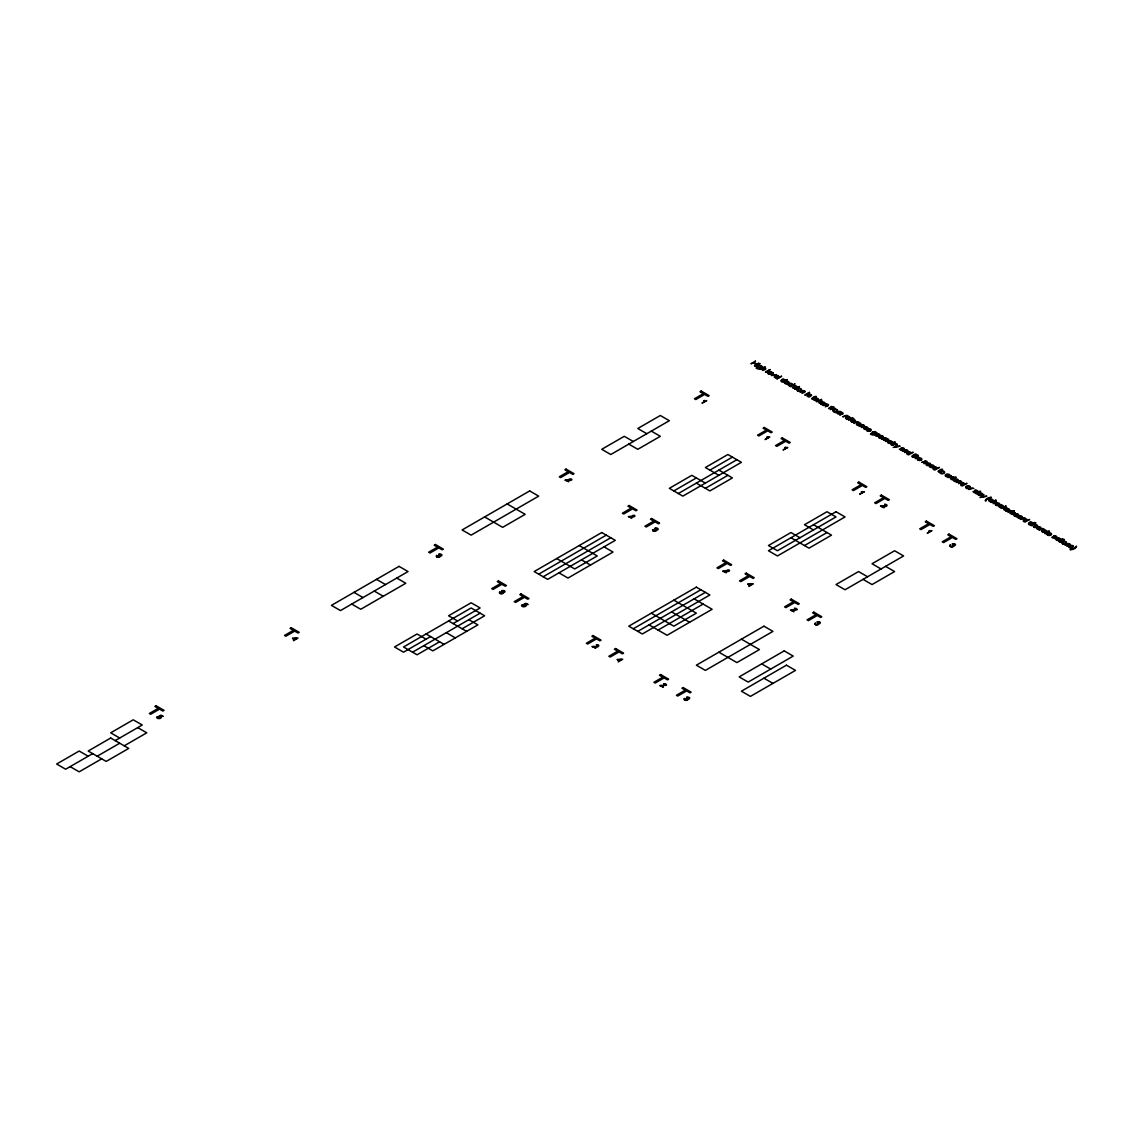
<?xml version="1.0" encoding="UTF-8"?>
<svg xmlns="http://www.w3.org/2000/svg" width="1133" height="1133" viewBox="0 0 1133 1133"><rect width="100%" height="100%" fill="white"/><g stroke="black" fill="none" stroke-linecap="round" stroke-linejoin="round"><path stroke-width="1.5" d="M824.3 403.093L822.119 402.569L823.889 403.645A1.685 0.977 0 0 0 824.314 403.206M849.467 417.652L847.286 417.1L849.042 418.176A1.685 0.977 0 0 0 849.467 417.723M879.18 434.775L876.999 434.251L878.769 435.341A1.685 0.977 0 0 0 879.194 434.888M949.114 475.194L946.933 474.628L948.689 475.704A1.685 0.977 0 0 0 949.114 475.265M999.094 504.043L996.927 503.491L998.683 504.567A1.685 0.977 0 0 0 999.108 504.128M1008.88 509.652L1006.656 509.17L1008.469 510.218M1015.21 513.037L1012.675 514.453L1009.871 513.277L1014.375 510.671L1013.327 511.918L1015.225 512.895M764.846 368.82L762.382 370.378L765.002 369.514M917.631 456.981L915.138 458.582L917.758 457.704M995.581 502.032L993.103 503.59L995.723 502.712A1.926 1.105 0 0 0 996.346 501.508A1.926 1.105 0 0 0 994.42 500.828M951.423 476.639L950.998 475.506L950.53 477.05L947.641 477.347L950.46 477.489L950.7 479.103L951.21 477.404L953.873 477.177L951.366 476.979M840.19 412.384L837.726 413.885L841.932 413.007M885.992 438.825L883.513 440.326L887.72 439.448M895.084 446.997L897.109 444.405L896.274 446.699L900.098 446.133L893.201 447.436M981.787 497.061L983.826 494.47L982.835 496.721L986.815 496.183L979.946 497.514M795.394 388.067C794.36 390.049 790.508 385.574 793.199 387.741M810.067 396.55C808.976 398.547 805.266 394.072 807.886 396.21M976.179 492.373C974.777 494.498 971.477 489.81 973.941 492.09M1036.298 527.086C1034.712 529.224 1031.653 524.437 1034.075 526.803M1071.917 547.721C1070.869 549.703 1067.059 545.242 1069.722 547.381M795.933 387.004L796.527 387.302A1.714 0.991 0 0 0 796.853 386.905L796.825 386.707M810.619 395.488L811.2 395.771A1.714 0.991 0 0 0 811.525 395.375L811.511 395.176M976.731 491.325L977.269 491.651A1.714 0.991 0 0 0 977.595 491.255L977.524 490.943M1036.851 526.038L1037.389 526.363A1.714 0.991 0 0 0 1037.715 525.967L1037.658 525.655A2.28 1.317 0 0 0 1035.959 524.749L1034.641 525.131L1034.882 525.995A15.324 8.852 0 0 0 1035.18 526.293A7.874 4.546 0 0 1 1035.449 526.562L1034.443 526.987M1072.455 546.658L1073.05 546.956A1.714 0.991 0 0 0 1073.376 546.559L1073.333 546.304M756.787 367.659C753.714 368.098 762.169 370.803 762.693 366.809L761.801 366.738M811.837 398.504L814.273 396.578L816.369 396.465L812.828 398.504M871.107 433.656C868.034 434.166 876.503 436.743 877.013 432.806L876.106 432.735M890.835 444.122L893.271 442.196L895.367 442.082L891.784 444.15M911.81 456.231L914.246 454.305L916.342 454.191L912.787 456.245M938.039 471.37L940.475 469.444L942.571 469.331L939.045 471.37M951.678 479.245L954.113 477.319L956.21 477.205L952.669 479.245M976.15 493.365L978.586 491.439L980.682 491.34L977.128 493.393M1045.008 533.133L1047.444 531.193L1049.54 531.094L1045.986 533.147M1058.647 540.993L1061.083 539.067L1063.179 538.968L1059.624 541.022M804.218 391.806L801.881 393.179L804.614 392.245A3.484 2.011 0 0 0 804.968 392.004M827.656 405.302L825.291 406.705L828.025 405.77A3.484 2.011 0 0 0 828.393 405.529M863.658 426.093L861.292 427.495L864.026 426.546A3.484 2.011 0 0 0 864.394 426.305M906.981 451.132L904.644 452.52L907.377 451.571A3.484 2.011 0 0 0 907.745 451.331M926.171 462.278L923.877 463.624L926.61 462.689A3.484 2.011 0 0 0 926.978 462.434M960.855 482.205L958.504 483.607L961.237 482.672A3.484 2.011 0 0 0 961.591 482.431M1069.198 544.789L1066.861 546.177L1069.594 545.228A3.484 2.011 0 0 0 1069.963 544.987M813.012 399.043L811.894 398.986M892.025 444.66L891.246 444.83M913 456.769L912.263 456.967M939.229 471.909L938.478 472.093M952.853 479.783L952.102 479.967M977.326 493.917L976.164 493.818M1046.184 533.671L1045.051 533.601M1059.822 541.546L1058.661 541.447M842.003 413.616L839.652 415.004L842.442 414.027M887.805 440.057L885.454 441.431L888.244 440.468M816.511 400.714L817.969 399.85A3.385 1.954 0 0 0 818.309 399.623M92.694 753.615L65.657 769.222L56.65 764.024L79.168 751.023L88.19 756.221M115.212 740.614L142.248 725.007L133.241 719.809L110.708 732.81L119.716 738.022M704.273 400.544L703.749 400.855A4.858 2.804 0 0 0 705.519 401.11L701.993 403.15L706.709 400.643A3.937 2.266 0 0 1 704.315 400.516M763.713 367.814L765.327 366.894L760.271 369.174L764.846 368.607M97.197 756.221L119.716 743.22M101.701 758.827L79.168 771.828L70.161 766.63M124.219 745.826L146.752 732.81L137.744 727.613M785.169 380.206L787.336 379.597L782.832 382.189C778.867 382.005 781.897 377.303 785.127 379.824M803.07 390.644L799.785 391.976L802.107 391.267A1.827 1.048 0 0 1 803.198 390.885L804.147 391.211M673.838 490.929L696.356 477.928M709.881 470.124L732.4 457.109M826.495 404.169L823.195 405.501L825.532 404.793M430.568 636.576L403.532 652.183L394.525 646.985L417.057 633.984L426.065 639.182M453.087 623.575L480.123 607.968L471.116 602.77L448.583 615.771L457.59 620.969M538.685 574.162L606.268 535.144M678.341 493.521L736.903 459.715M412.539 652.183L480.123 613.165M543.189 576.754L610.772 537.75M439.576 641.788L417.057 654.789L403.532 646.985L471.116 607.968L484.627 615.771L462.108 628.773M705.377 488.323L727.896 475.322M785.367 447.365L784.829 447.677A4.858 2.804 0 0 0 786.614 447.932L783.087 449.957L787.803 447.464A3.937 2.266 0 0 1 785.396 447.323M862.496 424.96L859.196 426.277L861.533 425.569A1.827 1.048 0 0 1 862.624 425.187L863.573 425.512M884.873 437.876L881.587 439.207L886.02 438.513M895.325 443.938L892.053 445.255L895.806 444.249M904.885 450.594L902.548 451.302L905.848 449.985A1.629 0.935 0 0 1 907.915 450.722M911.017 452.86L913.184 452.251L908.68 454.843C904.715 454.73 907.703 449.957 910.974 452.478M916.484 456.018L918.098 455.084L913.042 457.364L917.603 456.797M861.42 491.892L861.958 491.58A3.937 2.266 0 0 0 864.394 491.708M633.29 628.773L700.874 589.769M637.794 631.378L705.377 592.361M937.246 468L939.413 467.391L934.909 469.983C931.043 470.138 934.102 465.04 937.203 467.632M658.075 630.075L703.126 604.073M804.487 545.539L827.005 532.538M959.693 481.072L956.394 482.403L958.73 481.695A1.827 1.048 0 0 1 959.821 481.298L960.77 481.638M964.863 483.947L967.03 483.338L962.526 485.944C958.745 486.184 961.577 481.001 964.82 483.579M994.448 501.027L996.063 500.092L991.007 502.372L995.567 501.82M1027.433 520.075L1029.6 519.466L1025.096 522.058C1021.088 521.86 1024.218 517.186 1027.39 519.693M1032.673 523.106L1034.84 522.497L1030.336 525.089C1026.342 524.905 1029.444 520.217 1032.645 522.724M1042.162 528.714L1038.89 530.032L1042.629 529.026M1055.205 537.552L1052.628 537.495M439.108 555.255L438.556 555.496A1.501 0.864 0 0 1 439.363 556.714A1.501 0.864 0 0 1 437.111 556.969A1.501 0.864 0 0 1 437.069 555.637L436.531 555.411M501.622 591.922L502.174 591.667A1.643 0.949 0 0 0 503.08 591.992L504.143 591.185L501.82 590.605M952.669 544.86L952.131 545.1A1.501 0.864 0 0 1 952.938 546.318A1.501 0.864 0 0 1 950.686 546.559A1.501 0.864 0 0 1 950.644 545.242L950.091 545.015M817.53 622.881L816.978 623.122A1.501 0.864 0 0 1 817.785 624.34A1.501 0.864 0 0 1 815.533 624.595A1.501 0.864 0 0 1 815.491 623.263M833.959 407.044L831.353 406.435L828.577 408.602L833.109 406.69M853.871 418.544L851.265 417.935L848.49 420.102L853.036 418.19M159.456 716.226L163.237 716.396L160.999 715.107L158.705 716.523M524.367 604.385L528.148 604.555L525.896 603.266L523.602 604.682A1.416 0.821 0 0 1 525.174 605.617A1.416 0.821 0 0 1 523.29 606.297A1.416 0.821 0 0 1 522.568 605.079M794.771 386.084L796.032 386.565M809.458 394.567L810.718 395.049M975.513 490.433L976.788 490.915M1035.647 525.145L1036.907 525.627M1071.294 545.738L1072.569 546.219M883.882 505.984C889.278 505.984 883.811 504.015 884.703 504.199C889.674 504.61 885.822 507.754 882.734 506.366A3.087 1.784 0 0 0 881.885 506.394L884.108 507.669L880.596 506.253M594.995 646.83C597.941 648.076 601.156 644.578 596.468 644.635C596.355 644.521 600.561 647.085 595.094 646.419M568.412 480.392L567.449 480.35A3.087 1.784 0 0 0 566.542 480.378L568.752 481.667L565.24 480.25M567.86 480.364C574.856 481.199 571.287 476.965 568.058 479.953M595.576 646.858L594.556 646.816A3.087 1.784 0 0 0 593.565 646.844L595.788 648.118L592.276 646.716M815.519 400.629L813.352 399.595L815.42 398.943A3.753 2.167 0 0 1 815.774 399.085L816.029 399.184A8.101 4.674 0 0 0 817.205 399.666M826.637 404.439L827.572 404.736M901.585 450.283L899.333 449.206L901.415 448.597A3.753 2.167 0 0 1 901.769 448.725L902.024 448.838A8.101 4.674 0 0 0 903.199 449.305M979.833 495.503L977.666 494.455L979.748 493.804A3.753 2.167 0 0 1 980.102 493.946L980.357 494.059A8.101 4.674 0 0 0 981.518 494.526M1019.332 518.305L1017.165 517.299L1019.247 516.62A3.753 2.167 0 0 1 1019.601 516.747L1019.856 516.86A8.101 4.674 0 0 0 1021.017 517.328M1054.016 538.288L1051.792 537.325L1053.846 536.589A3.753 2.167 0 0 1 1054.2 536.73L1054.455 536.844A8.101 4.674 0 0 0 1055.63 537.311M725.729 570.99C730.303 567.817 731.479 572.675 725.191 571.386A3.087 1.784 0 0 0 724.214 571.414L726.423 572.689L722.925 571.287M857.341 422.057L853.602 423.048L856.86 421.745A1.53 0.878 0 0 1 858.828 422.184M1024.105 518.333L1020.366 519.325L1023.637 518.022A1.53 0.878 0 0 1 1025.592 518.461M846.507 415.797L842.768 416.788L846.025 415.485A1.53 0.878 0 0 1 847.98 415.924M972.369 488.465L968.63 489.47L971.902 488.153A1.53 0.878 0 0 1 973.856 488.606M1011.514 511.068L1007.775 512.059L1011.047 510.756A1.53 0.878 0 0 1 1013.001 511.195M901.089 448.937L901.656 449.15A6.373 3.682 0 0 0 902.76 449.56L900.225 449.504M1018.921 516.96L1019.488 517.172A6.373 3.682 0 0 0 1020.592 517.583L1018.015 517.484M1053.52 536.943L1054.087 537.155A6.373 3.682 0 0 0 1055.191 537.566M833.93 408.531L830.192 409.537L833.449 408.22A1.53 0.878 0 0 1 835.403 408.673M793.482 387.883L794.573 387.5A7.874 4.546 0 0 0 794.318 387.217A15.324 8.852 0 0 1 794.021 386.934L793.766 386.07L795.083 385.673A2.28 1.317 0 0 1 796.697 386.608M808.155 396.366L809.259 395.969A7.874 4.546 0 0 0 808.99 395.7A15.324 8.852 0 0 1 808.693 395.403L808.452 394.539L809.769 394.157A2.28 1.317 0 0 1 811.37 395.077M974.224 492.232L975.315 491.849A7.874 4.546 0 0 0 975.06 491.58A15.324 8.852 0 0 1 974.762 491.283L974.507 490.419L975.839 490.037A2.28 1.317 0 0 1 977.439 490.957M1070.005 547.536L1071.096 547.14A7.874 4.546 0 0 0 1070.841 546.871A15.324 8.852 0 0 1 1070.543 546.573L1070.288 545.724L1071.62 545.327A2.28 1.317 0 0 1 1073.22 546.262M684.304 698.466L684.927 698.749A1.501 0.864 0 0 0 684.899 700.01A1.501 0.864 0 0 0 687.15 699.769A1.501 0.864 0 0 0 686.343 698.523L686.881 698.31A1.643 0.949 0 0 0 687.788 698.622L688.892 697.914L686.527 697.248M157.827 716.991L157.204 716.679A2.082 1.204 0 0 0 157.034 717.996A2.082 1.204 0 0 0 159.116 718.563A2.153 1.246 0 0 0 161.212 717.444A2.153 1.246 0 0 0 159.498 716.113M1069.141 544.194L1068.263 543.911A1.827 1.048 0 0 0 1067.159 544.279L1064.765 544.959L1068.065 543.642A1.629 0.935 0 0 1 1070.133 544.378M1076.35 546.361L1075.713 546.63A7.053 4.065 0 0 1 1075.529 546.956A7.223 4.178 0 0 1 1073.914 548.372A8.03 4.631 0 0 1 1070.048 549.519L1070.444 549.774A7.053 4.079 0 0 0 1076.52 546.375M787.888 382.855L786.061 381.807L788.299 382.303A1.685 0.977 0 0 1 787.86 382.855M859.89 424.436L858.063 423.388L860.301 423.912A1.685 0.977 0 0 1 859.862 424.422M870.031 430.285L868.204 429.237L870.441 429.775A1.685 0.977 0 0 1 870.002 430.271M1050.418 534.436L1048.591 533.388L1050.829 533.884A1.685 0.977 0 0 1 1050.404 534.422M771.219 373.777L768.797 372.36A1.487 0.864 0 0 0 770.313 373.819M777.861 377.601L775.439 376.198A1.487 0.864 0 0 0 776.955 377.657M788.001 383.464L785.58 382.062A1.487 0.864 0 0 0 787.095 383.506M821.581 402.838L824.017 404.24M849.169 418.771L846.748 417.369A1.487 0.864 0 0 0 848.263 418.828M854.424 421.802L851.988 420.4A1.487 0.864 0 0 0 853.503 421.858M860.018 425.031L857.582 423.629A1.487 0.864 0 0 0 859.097 425.087M867.722 429.478L870.144 430.88M876.46 434.534L878.896 435.936M891.133 442.989L888.697 441.587A1.487 0.864 0 0 0 890.212 443.045M920.846 460.154L918.41 458.752A1.487 0.864 0 0 0 919.939 460.196M929.584 465.196L927.162 463.794A1.487 0.864 0 0 0 928.678 465.252M933.082 467.221L930.66 465.819A1.487 0.864 0 0 0 932.176 467.263M946.395 474.897L948.817 476.299M957.215 481.143L954.779 479.741A1.487 0.864 0 0 0 956.294 481.199M998.81 505.162L996.374 503.76A1.487 0.864 0 0 0 997.89 505.219M1006.161 509.411L1008.597 510.813M1045.306 532L1042.87 530.598A1.487 0.864 0 0 0 1044.385 532.057L1044.782 532.298A2.323 1.345 0 0 1 1041.694 531.065A2.323 1.345 0 0 1 1044.938 529.876A2.323 1.345 0 0 1 1045.674 532.057M1050.546 535.031L1048.11 533.629A1.487 0.864 0 0 0 1049.625 535.088M985.498 500.729L985.894 500.956A8.03 4.631 0 0 1 987.891 498.704M864.394 491.68L859.664 494.172L863.19 492.147A4.858 2.804 0 0 1 861.434 491.878M651.319 431.106L660.327 436.304L637.794 449.305L628.787 444.108M718.889 470.124L732.4 477.928L709.881 490.929L696.356 483.125M813.494 524.735L831.509 535.144L808.99 548.145L790.961 537.75M885.567 566.358L894.588 571.556L872.056 584.557L863.049 579.36M646.801 433.712L637.794 428.501L660.327 415.499L669.334 420.697L610.772 454.517L601.75 449.305L624.283 436.304L633.29 441.502M718.889 475.322L705.377 467.518L727.896 454.517L741.407 462.321L682.845 496.127L669.334 488.323L691.852 475.322L705.377 483.125M813.494 529.947L804.487 524.735L827.005 511.734L836.012 516.931L777.45 550.751L768.443 545.539L790.961 532.538L799.983 537.75M881.063 568.95L872.056 563.752L894.588 550.751L903.596 555.949L845.034 589.769L836.012 584.557L858.545 571.556L867.552 576.754M629.608 516.804L631.817 518.078L628.319 516.662A4.249 2.45 0 0 1 631.067 516.478C635.684 513.051 636.973 518.107 630.458 516.761A3.087 1.784 0 0 0 629.608 516.79M604.016 546.842L613.024 552.054L567.973 578.057L558.966 572.859M694.104 598.861L712.133 609.271L667.082 635.273L649.053 624.878M507.145 503.93L525.174 514.34L502.641 527.341L484.627 516.931M579.232 545.539L597.247 555.949L574.728 568.95L556.714 558.555M673.838 600.164L696.356 613.165L673.838 626.181L651.319 613.165M741.407 639.182L759.436 649.577L736.903 662.593L718.889 652.183M581.484 559.858L590.491 565.055M671.586 611.877L689.6 622.272M761.688 663.896L770.695 669.093M763.939 678.2L772.947 683.397M396.777 578.057L405.784 583.254L360.733 609.271L351.726 604.073M468.864 619.68L477.871 624.878L432.82 650.88L423.813 645.683M376.51 579.36L385.517 584.557M448.583 620.969L466.612 631.378M374.258 591.058L383.266 596.27M446.331 632.681L455.339 637.879M353.978 592.361L362.985 597.558M426.065 633.984L444.079 644.38M906.924 450.552L906.103 450.268A1.827 1.048 0 0 0 904.941 450.622M926.157 461.655L925.222 461.358A1.827 1.048 0 0 0 924.174 461.726L921.78 462.42L925.08 461.089A1.629 0.935 0 0 1 927.148 461.825M932.062 467.136L932.558 467.504A2.323 1.345 0 0 1 929.485 466.286A2.323 1.345 0 0 1 932.728 465.082A2.323 1.345 0 0 1 933.465 467.263M919.826 460.069L920.322 460.437A2.323 1.345 0 0 1 917.248 459.219A2.323 1.345 0 0 1 920.492 458.015A2.323 1.345 0 0 1 921.214 460.196M890.099 442.904L890.609 443.286A2.323 1.345 0 0 1 887.521 442.054A2.323 1.345 0 0 1 890.765 440.864A2.323 1.345 0 0 1 891.501 443.045M877.863 435.851L878.372 436.219A2.323 1.345 0 0 1 875.299 435.001A2.323 1.345 0 0 1 878.528 433.797A2.323 1.345 0 0 1 879.265 435.978M776.841 377.516L777.337 377.884A2.323 1.345 0 0 1 774.264 376.666A2.323 1.345 0 0 1 777.507 375.476A2.323 1.345 0 0 1 778.244 377.657M1053.718 535.895L1056.098 536.858M1019.119 515.912L1021.499 516.875M979.62 493.11L981.999 494.073M901.287 447.889L903.667 448.852M815.293 398.25L817.672 399.198M952.315 543.798L954.666 544.392L953.575 545.171A1.643 0.949 0 0 1 952.754 544.902M817.162 621.819L819.485 622.399L818.479 623.207A1.643 0.949 0 0 1 817.615 622.938M654.987 528.19L657.31 528.771L656.304 529.564A1.643 0.949 0 0 1 655.426 529.295L654.803 529.493A1.501 0.864 0 0 1 655.61 530.711A1.501 0.864 0 0 1 653.359 530.952A1.501 0.864 0 0 1 653.316 529.635M438.74 554.193L441.091 554.802L440.001 555.567A1.643 0.949 0 0 1 439.193 555.312M795.465 387.514L794.941 386.919M809.727 395.502L810.152 395.984M1071.223 546.333L1071.988 547.168M1035.52 525.698L1036.341 526.576M975.4 490.986L976.207 491.864M840.219 412.072L835.786 412.766L839.086 411.435A1.515 0.878 0 0 1 841.04 412.568M978.53 494.71L981.093 494.767A6.373 3.682 0 0 1 979.988 494.356M814.188 399.822L816.78 399.907A6.373 3.682 0 0 1 815.675 399.496M756.717 367.998L758.515 368.508A4.362 2.521 0 0 0 759.096 368.211L759.308 368.112A1.671 0.963 0 0 1 758.034 367.885M871.022 433.967L872.821 434.506A4.362 2.521 0 0 0 873.416 434.208L873.614 434.109A1.671 0.963 0 0 1 872.339 433.882M158.705 716.552A1.416 0.821 0 0 1 160.263 717.458A1.416 0.821 0 0 1 158.379 718.138A1.416 0.821 0 0 1 157.657 716.92M522.058 604.81A2.082 1.204 0 0 0 521.931 606.155A2.082 1.204 0 0 0 524.013 606.721A2.153 1.246 0 0 0 526.109 605.603A2.153 1.246 0 0 0 524.409 604.271M503.194 592.276A1.912 1.105 0 0 1 501.041 593.72A1.912 1.105 0 0 1 499.851 591.95M502.061 590.775A1.756 1.02 0 0 1 504.921 591.27A1.756 1.02 0 0 1 502.882 592.531M501.636 591.893A1.501 0.864 0 0 1 502.443 593.125A1.501 0.864 0 0 1 500.191 593.38A1.501 0.864 0 0 1 500.149 592.049M592.177 646.575A4.249 2.45 0 0 1 595.023 646.532M687.901 698.919A1.912 1.105 0 0 1 685.748 700.364A1.912 1.105 0 0 1 684.559 698.579M686.768 697.418A1.756 1.02 0 0 1 689.629 697.914A1.756 1.02 0 0 1 687.589 699.174M1058.378 540.059A1.501 0.864 0 0 1 1056.65 539.492A1.501 0.864 0 0 1 1057.386 538.43A1.501 0.864 0 0 1 1059.298 538.699M1059.497 538.926A1.501 0.864 0 0 1 1059.582 539.237M1058.888 540.384A2.209 1.275 0 0 1 1055.899 539.379A2.209 1.275 0 0 1 1058.222 537.906A2.209 1.275 0 0 1 1060.205 539.549M1054.54 538.614A3.073 1.77 0 0 1 1054.936 538.373L1056.395 537.509A3.385 1.954 0 0 0 1056.735 537.283M1053.817 535.994A2.025 1.175 0 0 1 1056.777 536.73M1050.064 535.399A2.323 1.345 0 0 1 1046.949 534.096A2.323 1.345 0 0 1 1050.192 532.892A2.323 1.345 0 0 1 1050.914 535.073M1042.119 528.658A1.53 0.878 0 0 1 1044.116 529.168M1039.145 528.955A1.501 0.864 0 0 1 1037.431 528.403A1.501 0.864 0 0 1 1038.154 527.341A1.501 0.864 0 0 1 1040.08 527.596M1040.278 527.822A1.501 0.864 0 0 1 1040.363 528.134M1039.669 529.281A2.209 1.275 0 0 1 1036.667 528.29A2.209 1.275 0 0 1 1039.003 526.817A2.209 1.275 0 0 1 1040.986 528.445M1019.941 518.631A3.073 1.77 0 0 1 1020.337 518.39L1021.782 517.526A3.385 1.954 0 0 0 1022.136 517.299M1019.204 516.011A2.025 1.175 0 0 1 1022.164 516.747M1008.894 509.765A1.685 0.977 0 0 1 1008.455 510.204M1007.69 510.87A1.487 0.864 0 0 1 1006.146 509.397M1008.115 511.181A2.323 1.345 0 0 1 1004.999 509.878A2.323 1.345 0 0 1 1008.243 508.675A2.323 1.345 0 0 1 1008.979 510.856M1001.388 507.159A1.501 0.864 0 0 1 999.674 506.593A1.501 0.864 0 0 1 1000.397 505.545A1.501 0.864 0 0 1 1002.323 505.8M1002.521 506.026A1.501 0.864 0 0 1 1002.606 506.338M1001.912 507.485A2.209 1.275 0 0 1 998.909 506.493A2.209 1.275 0 0 1 1001.246 505.021A2.209 1.275 0 0 1 1003.229 506.649M998.329 505.53A2.323 1.345 0 0 1 995.213 504.227A2.323 1.345 0 0 1 998.456 503.024A2.323 1.345 0 0 1 999.179 505.205M991.248 501.31A1.501 0.864 0 0 1 989.534 500.744A1.501 0.864 0 0 1 990.256 499.681A1.501 0.864 0 0 1 992.182 499.95M992.381 500.177A1.501 0.864 0 0 1 992.466 500.489M991.772 501.622A2.209 1.275 0 0 1 988.769 500.63A2.209 1.275 0 0 1 991.106 499.157A2.209 1.275 0 0 1 993.089 500.8M985.257 500.701A7.025 4.065 0 0 1 991.375 497.231L990.851 497.699A7.11 4.107 0 0 0 987.919 498.718M980.442 495.829A3.073 1.77 0 0 1 980.838 495.588L982.283 494.724A3.385 1.954 0 0 0 982.637 494.498M979.705 493.209A2.025 1.175 0 0 1 982.665 493.946M959.736 481.157A1.629 0.935 0 0 1 961.761 481.808M956.734 481.511A2.323 1.345 0 0 1 953.604 480.208A2.323 1.345 0 0 1 956.847 479.018A2.323 1.345 0 0 1 957.583 481.199M947.91 476.356A1.487 0.864 0 0 1 946.367 474.883M948.349 476.667A2.323 1.345 0 0 1 945.219 475.364A2.323 1.345 0 0 1 948.463 474.175A2.323 1.345 0 0 1 949.199 476.356M929.117 465.564A2.323 1.345 0 0 1 925.987 464.261A2.323 1.345 0 0 1 929.23 463.071A2.323 1.345 0 0 1 929.966 465.252M916.455 455.806A1.926 1.105 0 0 1 918.381 456.5A1.926 1.105 0 0 1 917.857 457.76M902.109 450.608A3.073 1.77 0 0 1 902.505 450.368L903.964 449.504A3.385 1.954 0 0 0 904.304 449.277M901.386 447.988A2.025 1.175 0 0 1 904.346 448.725M895.282 443.881A1.53 0.878 0 0 1 897.279 444.391M884.915 437.947A1.515 0.878 0 0 1 886.842 439.009M886.714 438.938A1.657 0.963 0 0 1 888.371 440.539M877.976 435.978A1.487 0.864 0 0 1 876.446 434.52M872.58 433.769A2.224 1.275 0 0 1 873.316 431.772A2.224 1.275 0 0 1 876.446 432.693M869.238 430.937A1.487 0.864 0 0 1 867.694 429.464M869.677 431.248A2.323 1.345 0 0 1 866.547 429.945A2.323 1.345 0 0 1 869.79 428.756A2.323 1.345 0 0 1 870.526 430.937M866.094 429.053A1.501 0.864 0 0 1 864.38 428.486A1.501 0.864 0 0 1 865.102 427.424A1.501 0.864 0 0 1 867.028 427.693M867.227 427.906A1.501 0.864 0 0 1 867.297 428.232M866.603 429.365A2.209 1.275 0 0 1 863.615 428.373A2.209 1.275 0 0 1 865.952 426.9A2.209 1.275 0 0 1 867.935 428.529M862.539 425.045A1.629 0.935 0 0 1 864.564 425.696M859.536 425.385A2.323 1.345 0 0 1 856.406 424.096A2.323 1.345 0 0 1 859.65 422.892A2.323 1.345 0 0 1 860.386 425.073M853.942 422.156A2.323 1.345 0 0 1 850.812 420.867A2.323 1.345 0 0 1 854.055 419.663A2.323 1.345 0 0 1 854.792 421.844M848.702 419.139A2.323 1.345 0 0 1 845.572 417.836A2.323 1.345 0 0 1 848.815 416.632A2.323 1.345 0 0 1 849.552 418.813M840.927 412.497A1.657 0.963 0 0 1 842.584 414.111M828.563 404.906A1.629 0.935 0 0 0 826.538 404.254A1.827 1.048 0 0 0 825.589 404.807M823.096 404.297A1.487 0.864 0 0 1 821.567 402.824M823.535 404.608A2.323 1.345 0 0 1 820.405 403.306A2.323 1.345 0 0 1 823.649 402.116A2.323 1.345 0 0 1 824.385 404.297M816.128 400.955A3.073 1.77 0 0 1 816.525 400.714M815.392 398.349A2.025 1.175 0 0 1 818.352 399.071M803.113 390.729A1.629 0.935 0 0 1 805.138 391.381M790.593 385.461A1.501 0.864 0 0 1 788.88 384.894A1.501 0.864 0 0 1 789.602 383.832A1.501 0.864 0 0 1 791.514 384.101M791.712 384.314A1.501 0.864 0 0 1 791.797 384.639M791.103 385.772A2.209 1.275 0 0 1 788.115 384.781A2.209 1.275 0 0 1 790.452 383.308A2.209 1.275 0 0 1 792.42 384.951M787.534 383.818A2.323 1.345 0 0 1 784.404 382.515A2.323 1.345 0 0 1 787.647 381.325A2.323 1.345 0 0 1 788.384 383.506M770.752 374.131A2.323 1.345 0 0 1 767.622 372.828A2.323 1.345 0 0 1 770.865 371.638A2.323 1.345 0 0 1 771.601 373.819M763.684 367.616A1.926 1.105 0 0 1 765.625 368.296A1.926 1.105 0 0 1 765.087 369.57M758.274 367.772A2.224 1.275 0 0 1 758.997 365.775A2.224 1.275 0 0 1 762.141 366.695M440.114 555.864A1.912 1.105 0 0 1 437.975 557.309A1.912 1.105 0 0 1 436.786 555.538M438.995 554.363A1.756 1.02 0 0 1 441.842 554.858A1.756 1.02 0 0 1 439.802 556.119M953.689 545.455A1.912 1.105 0 0 1 951.536 546.899A1.912 1.105 0 0 1 950.36 545.129M952.57 543.953A1.756 1.02 0 0 1 955.416 544.463A1.756 1.02 0 0 1 953.377 545.724M818.536 623.49A1.912 1.105 0 0 1 816.397 624.934A1.912 1.105 0 0 1 815.208 623.164M817.417 621.989A1.756 1.02 0 0 1 820.264 622.484A1.756 1.02 0 0 1 818.224 623.745M722.826 571.145A4.249 2.45 0 0 1 725.672 571.103M565.155 480.109A4.249 2.45 0 0 1 568.001 480.066M656.361 529.862A1.912 1.105 0 0 1 654.208 531.292A1.912 1.105 0 0 1 653.019 529.522M655.228 528.346A1.756 1.02 0 0 1 658.089 528.856A1.756 1.02 0 0 1 656.049 530.117M880.497 506.125A4.249 2.45 0 0 1 883.343 506.083M665.85 684.757L662.663 685.423A4.249 2.45 0 0 0 659.76 685.592L663.357 687.136L661.148 685.862A3.087 1.784 0 0 1 661.984 685.833L666.544 685.125L665.779 683.935L663.697 683.723L665.85 684.799M796.499 609.327L793.312 610.007A4.249 2.45 0 0 0 790.409 610.163L794.006 611.707L791.797 610.432A3.087 1.784 0 0 1 792.633 610.404L797.179 609.696L796.414 608.506L794.346 608.294L796.499 609.299M781.515 380.674C785.665 382.827 784.291 376.977 781.529 380.646M907.363 453.342C911.442 455.537 910.167 449.617 907.377 453.299M933.592 468.481C937.727 470.62 936.368 464.771 933.592 468.439M961.223 484.428C965.203 486.638 964.211 480.718 961.223 484.386M1023.793 520.557C1027.943 522.695 1026.47 516.903 1023.793 520.472M1029.033 523.573C1033.282 525.712 1031.512 519.877 1029.033 523.573M771.516 372.615L771.516 372.658A1.685 0.977 0 0 1 771.077 373.168L769.279 372.12L771.516 372.658M778.159 376.453L778.159 376.496A1.685 0.977 0 0 1 777.72 376.992L775.921 375.958L778.159 376.453M854.707 420.64L854.707 420.725A1.685 0.977 0 0 1 854.282 421.193L852.469 420.159L854.707 420.64M891.416 441.842L891.416 441.884A1.685 0.977 0 0 1 890.991 442.394L889.178 441.346L891.416 441.884M921.129 458.992L921.129 459.035A1.685 0.977 0 0 1 920.704 459.545L918.905 458.511L921.129 459.035M929.881 464.048L929.867 464.119A1.685 0.977 0 0 1 929.442 464.587L927.644 463.553L929.881 464.048M933.38 466.06L933.38 466.102A1.685 0.977 0 0 1 932.941 466.612L931.142 465.578L933.38 466.102M957.498 479.995L957.498 480.038A1.685 0.977 0 0 1 957.073 480.534L955.261 479.5L957.498 479.995M1045.589 530.853L1045.589 530.895A1.685 0.977 0 0 1 1045.15 531.391L1043.351 530.357L1045.589 530.895M1014.474 512.867C1011.613 516.606 1010.381 510.671 1014.474 512.909M819.938 401.252L819.258 403.221L819.173 401.252L816.567 401.663L821.609 399.382L819.046 400.87L822.402 401.266L819.938 401.252M1004.532 507.811L1003.852 509.793L1003.753 507.811L1001.147 508.235L1006.203 505.955L1003.64 507.442L1006.982 507.839L1004.532 507.811M773.343 372.941L771.318 375.547L776.332 374.669L772.394 375.264L773.343 372.941M156.085 705.774L154.895 706.454L158.209 708.366L149.329 713.493L150.661 714.272L159.541 709.145L162.869 711.071L164.058 710.377L156.085 705.774M291.238 627.739L290.048 628.433L293.362 630.345L284.482 635.471L285.813 636.236L294.693 631.109L298.021 633.035L299.211 632.356L291.238 627.739M435.398 544.506L434.208 545.2L437.522 547.112L428.642 552.238L429.974 553.003L438.853 547.876L442.182 549.802L443.371 549.123L435.398 544.506M566.033 469.09L564.857 469.77L568.171 471.682L559.291 476.809L560.623 477.588L569.502 472.461L572.831 474.373L574.02 473.693L566.033 469.09M701.185 391.055L699.996 391.749L703.324 393.661L694.444 398.788L695.775 399.552L704.655 394.426L707.983 396.352L709.173 395.658L701.185 391.055M399.028 566.358L331.459 605.362L340.466 610.574L408.036 571.556L399.028 566.358M529.678 490.929L462.108 529.947L471.116 535.144L538.685 496.127L529.678 490.929M755.428 361.172L750.924 363.764L753.643 362.886L755.98 364.245L754.465 365.803L758.954 363.211L756.518 363.934L754.181 362.588L755.428 361.172M110.708 738.022L88.19 751.023L106.205 761.418L128.737 748.417L110.708 738.022M758.643 364.458L755.385 366.341L758.643 364.458M759.889 363.75L759.252 364.118L759.889 363.75M292.569 638.318L294.028 639.734L293.504 640.669L297.993 638.077L292.569 638.318M296.563 638.261L294.523 639.437L293.121 638.63L296.563 638.261M770.015 369.585L765.511 372.191L770.015 369.585M781.543 376.255L777.04 378.847L781.543 376.255M793.61 384.639L790.338 386.523L793.61 384.639M794.842 383.931L794.205 384.299L794.842 383.931M798.142 387.274L794.884 389.157L798.142 387.274M799.388 386.551L798.751 386.919L799.388 386.551M808.282 393.123L805.025 395.006L808.282 393.123M809.529 392.4L808.891 392.769L809.529 392.4M498.463 580.932L497.274 581.611L500.588 583.523L491.708 588.65L493.053 589.415L501.919 584.302L505.261 586.214L506.437 585.534L498.463 580.932M629.112 505.502L627.923 506.182L631.237 508.094L622.357 513.221L623.688 514L632.568 508.873L635.896 510.785L637.086 510.105L629.112 505.502M764.265 427.467L763.075 428.161L766.39 430.073L757.51 435.199L758.841 435.964L767.721 430.837L771.049 432.764L772.239 432.07L764.265 427.467M601.75 532.538L534.181 571.556L547.692 579.36L615.276 540.342L601.75 532.538M767.353 436.956L766.814 437.267A4.858 2.804 0 0 0 768.585 437.522L765.058 439.562L769.789 437.055A3.937 2.266 0 0 1 767.381 436.927M782.28 437.876L781.09 438.556L784.404 440.468L775.524 445.595L776.856 446.374L785.735 441.247L789.078 443.173L790.253 442.479L782.28 437.876M520.996 593.933L519.806 594.613L523.12 596.524L514.24 601.651L515.572 602.43L524.452 597.303L527.78 599.23L528.969 598.536L520.996 593.933M651.631 518.503L650.441 519.183L653.769 521.109L644.889 526.236L646.221 527.001L655.101 521.874L658.429 523.8L659.618 523.106L651.631 518.503M593.069 635.542L591.879 636.236L595.193 638.148L586.313 643.275L587.659 644.04L596.524 638.913L599.867 640.839L601.042 640.159L593.069 635.542M723.718 560.113L722.528 560.807L725.842 562.719L716.962 567.845L718.294 568.61L727.174 563.483L730.502 565.409L731.691 564.73L723.718 560.113M858.871 482.091L857.681 482.771L860.995 484.697L852.115 489.81L853.446 490.589L862.326 485.462L865.654 487.388L866.844 486.694L858.871 482.091M696.356 587.163L628.787 626.181L642.298 633.984L709.881 594.967L696.356 587.163M836.012 511.734L768.443 550.751L777.45 555.949L845.034 516.931L836.012 511.734M615.601 648.543L614.412 649.237L617.726 651.149L608.846 656.276L610.177 657.041L619.057 651.914L622.385 653.84L623.575 653.16L615.601 648.543M746.236 573.128L745.047 573.808L748.375 575.72L739.495 580.847L740.826 581.626L749.706 576.499L753.034 578.411L754.224 577.731L746.236 573.128M881.389 495.093L880.199 495.787L883.513 497.699L874.648 502.825L875.979 503.59L884.845 498.463L888.187 500.389L889.377 499.695L881.389 495.093M617.301 659.491L618.745 660.907L618.221 661.856L622.725 659.25L617.301 659.491M747.95 584.062L749.395 585.478L748.871 586.427L753.374 583.821L747.95 584.062M621.281 659.448L619.255 660.61L617.839 659.803L621.281 659.448M751.93 584.019L749.89 585.194L748.488 584.373L751.93 584.019M660.638 674.56L659.463 675.24L662.777 677.166L653.897 682.293L655.228 683.057L664.108 677.931L667.436 679.857L668.626 679.163L660.638 674.56M791.287 599.13L790.098 599.824L793.426 601.736L784.546 606.863L785.877 607.628L794.757 602.501L798.085 604.427L799.275 603.733L791.287 599.13M926.44 521.109L925.25 521.789L928.564 523.701L919.684 528.828L921.03 529.607L929.896 524.48L933.238 526.392L934.413 525.712L926.44 521.109M763.939 626.181L696.356 665.184L705.377 670.396L772.947 631.378L763.939 626.181M929.527 530.598L928.989 530.91A4.858 2.804 0 0 0 930.774 531.15L927.247 533.19L931.963 530.697A3.937 2.266 0 0 1 929.556 530.556M683.171 687.561L681.981 688.255L685.295 690.167L676.415 695.294L677.746 696.059L686.626 690.932L689.955 692.858L691.144 692.178L683.171 687.561M813.82 612.132L812.63 612.826L815.944 614.737L807.064 619.864L808.395 620.629L817.275 615.502L820.604 617.428L821.793 616.749L813.82 612.132M948.972 534.11L947.783 534.79L951.097 536.716L942.217 541.829L943.548 542.608L952.428 537.481L955.756 539.407L956.946 538.713L948.972 534.11M784.206 650.88L739.155 676.897L748.177 682.094L793.213 656.092L784.206 650.88M786.458 665.184L741.407 691.201L750.428 696.398L795.479 670.396L786.458 665.184M1034.471 523.715L1031.214 525.599L1034.471 523.715M1035.718 522.993L1035.08 523.361L1035.718 522.993M1063.136 540.257L1059.879 542.14L1063.136 540.257M1064.383 539.535L1063.745 539.903L1064.383 539.535M1063.321 543.613A1.728 0.991 0 0 0 1065.941 542.792A1.728 0.991 0 0 0 1063.405 541.886A1.728 0.991 0 0 0 1063.321 543.613M1062.91 543.953A2.422 1.402 0 0 0 1066.606 542.792A2.422 1.402 0 0 0 1063.009 541.532A2.422 1.402 0 0 0 1062.91 543.953M1015.423 515.968A1.728 0.991 0 0 0 1018.057 515.147A1.728 0.991 0 0 0 1015.508 514.24A1.728 0.991 0 0 0 1015.423 515.968M1015.012 516.308A2.422 1.402 0 0 0 1018.709 515.147A2.422 1.402 0 0 0 1015.126 513.872A2.422 1.402 0 0 0 1015.012 516.308M967.2 488.111A1.728 0.991 0 0 0 969.82 487.303A1.728 0.991 0 0 0 967.27 486.397A1.728 0.991 0 0 0 967.2 488.111M966.775 488.45A2.422 1.402 0 0 0 970.471 487.303A2.422 1.402 0 0 0 966.888 486.029A2.422 1.402 0 0 0 966.775 488.45M941.325 473.183A1.728 0.991 0 0 0 943.945 472.362A1.728 0.991 0 0 0 941.396 471.455A1.728 0.991 0 0 0 941.325 473.183M940.9 473.523A2.422 1.402 0 0 0 944.596 472.362A2.422 1.402 0 0 0 941.013 471.087A2.422 1.402 0 0 0 940.9 473.523M880.129 437.848A1.728 0.991 0 0 0 882.763 437.041A1.728 0.991 0 0 0 880.214 436.134A1.728 0.991 0 0 0 880.129 437.848M879.718 438.188A2.422 1.402 0 0 0 883.414 437.041A2.422 1.402 0 0 0 879.831 435.766A2.422 1.402 0 0 0 879.718 438.188M873.175 433.741A1.671 0.963 0 0 0 875.682 432.905A1.671 0.963 0 0 0 873.175 432.07A1.671 0.963 0 0 0 873.175 433.741M834.341 411.406A1.728 0.991 0 0 0 836.961 410.599A1.728 0.991 0 0 0 834.426 409.693A1.728 0.991 0 0 0 834.341 411.406M833.916 411.746A2.422 1.402 0 0 0 837.613 410.599A2.422 1.402 0 0 0 834.03 409.325A2.422 1.402 0 0 0 833.916 411.746M798.326 390.63A1.728 0.991 0 0 0 800.96 389.809A1.728 0.991 0 0 0 798.411 388.902A1.728 0.991 0 0 0 798.326 390.63M797.915 390.97A2.422 1.402 0 0 0 801.612 389.809A2.422 1.402 0 0 0 798.029 388.534A2.422 1.402 0 0 0 797.915 390.97M758.855 367.743A1.671 0.963 0 0 0 761.362 366.908A1.671 0.963 0 0 0 758.869 366.072A1.671 0.963 0 0 0 758.855 367.743"/></g></svg>
